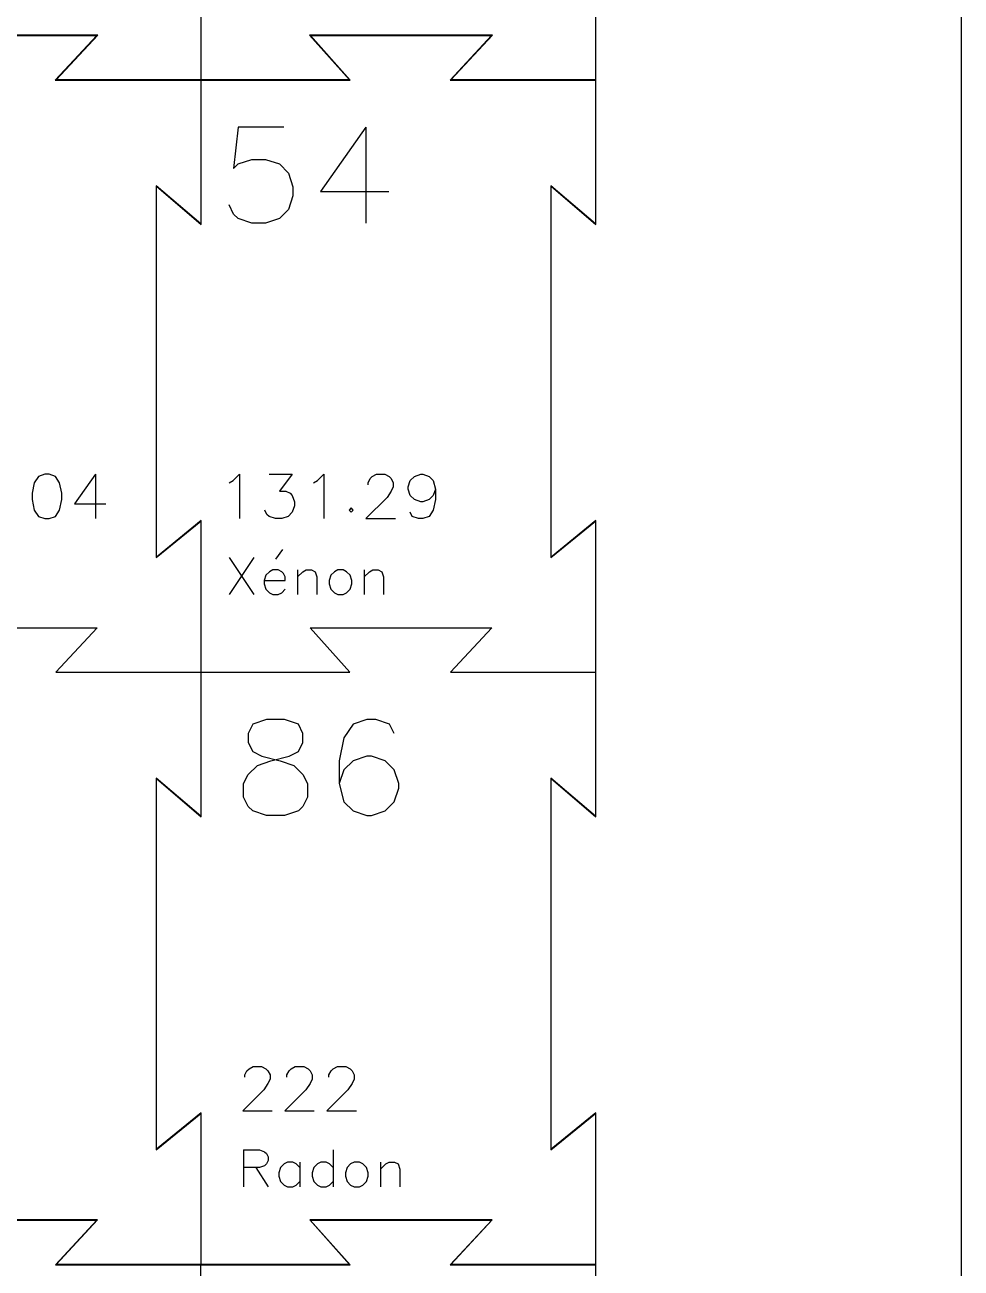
# Model space of a CAD drawing. Extents: x 0 to 297, y 0 to 210.
# Drawn here: x 261.68 to 296.95, y 72.65 to 119.47 of the extents above; entities that cross this region are included whole.
import ezdxf

# ---------------------------------------------------------------- set-up
doc = ezdxf.new("R2010")
doc.units = 0
doc.layers.get('0').update_dxf_attribs({"linetype": 'CONTINUOUS'})

msp = doc.modelspace()

# ---------------------------------------------------------------- linework, layer by layer
at = {"color": 1}
for p, q in [((296.950071, 198.838909), (296.950071, 11.161079)), ((268.302336, 120.252567), (268.302336, 117.394123)), ((268.317093, 117.394123), (268.317093, 120.252567)), ((283.173771, 120.252567), (283.173771, 117.394123)), ((283.188528, 117.394123), (283.188528, 120.252567)), ((264.420876, 119.080335), (257.533436, 119.080335)), ((257.566226, 119.065578), (264.386447, 119.065578)), ((264.386447, 119.065578), (262.824846, 117.386744)), ((262.859275, 117.401501), (264.420876, 119.080335)), ((272.404872, 119.080335), (273.903353, 117.401501)), ((279.292311, 119.080335), (272.404872, 119.080335)), ((273.936143, 117.386744), (272.437661, 119.065578)), ((272.437661, 119.065578), (279.257882, 119.065578)), ((279.257882, 119.065578), (277.696281, 117.386744)), ((277.73071, 117.401501), (279.292311, 119.080335)), ((262.824846, 117.386744), (264.637287, 117.386744)), ((264.637287, 117.401501), (262.859275, 117.401501)), ((266.453007, 117.401501), (264.637287, 117.401501)), ((264.637287, 117.386744), (266.453007, 117.386744)), ((268.309713, 117.401501), (266.453007, 117.401501)), ((266.453007, 117.386744), (268.309713, 117.386744)), ((268.302336, 117.394123), (268.317093, 117.394123)), ((268.304795, 117.39451), (268.304795, 114.693456)), ((268.31381, 117.39451), (268.304795, 117.39451)), ((270.316999, 117.401501), (268.30946, 117.401501)), ((268.30946, 117.401501), (268.30946, 117.386744)), ((268.30946, 117.386744), (270.316999, 117.386744)), ((268.309713, 117.386744), (268.309713, 117.401501)), ((268.31381, 114.693456), (268.31381, 117.39451)), ((273.903353, 117.401501), (270.316999, 117.401501)), ((270.316999, 117.386744), (273.936143, 117.386744)), ((277.696281, 117.386744), (279.508722, 117.386744)), ((279.508722, 117.401501), (277.73071, 117.401501)), ((281.324442, 117.401501), (279.508722, 117.401501)), ((279.508722, 117.386744), (281.324442, 117.386744)), ((283.181149, 117.401501), (281.324442, 117.401501)), ((281.324442, 117.386744), (283.181149, 117.386744)), ((283.173771, 117.394123), (283.188528, 117.394123)), ((283.17623, 117.39451), (283.17623, 114.693456)), ((283.185245, 117.39451), (283.17623, 117.39451)), ((283.181149, 117.386744), (283.181149, 117.401501)), ((283.185245, 114.693456), (283.185245, 117.39451)), ((268.304795, 114.693456), (268.304795, 111.972728)), ((268.31381, 111.952235), (268.31381, 114.693456)), ((283.17623, 114.693456), (283.17623, 111.972728)), ((283.185245, 111.952235), (283.185245, 114.693456)), ((268.304795, 111.972728), (266.625971, 113.411378)), ((266.625971, 113.411378), (266.625971, 99.407704)), ((266.634986, 99.427378), (266.634986, 113.390884)), ((266.634986, 113.390884), (268.31381, 111.952235)), ((283.17623, 111.972728), (281.497407, 113.411378)), ((281.497407, 113.411378), (281.497407, 99.407704)), ((281.506422, 99.427378), (281.506422, 113.390884)), ((281.506422, 113.390884), (283.185245, 111.952235)), ((266.625971, 99.407704), (268.304795, 100.779134)), ((268.31381, 100.798808), (266.634986, 99.427378)), ((268.304795, 100.779134), (268.304795, 97.945282)), ((268.31381, 97.945282), (268.31381, 100.798808)), ((281.497407, 99.407704), (283.17623, 100.779134)), ((283.185245, 100.798808), (281.506422, 99.427378)), ((283.17623, 100.779134), (283.17623, 97.945282)), ((283.185245, 97.945282), (283.185245, 100.798808)), ((268.304795, 97.945282), (268.304795, 95.086837)), ((268.31381, 95.086837), (268.31381, 97.945282)), ((283.17623, 97.945282), (283.17623, 95.086837)), ((283.185245, 95.086837), (283.185245, 97.945282)), ((257.550291, 96.766085), (264.404093, 96.766085)), ((264.404093, 96.766085), (262.84219, 95.087251)), ((273.919499, 95.087251), (272.421727, 96.766085)), ((272.421727, 96.766085), (279.275528, 96.766085)), ((279.275528, 96.766085), (277.713626, 95.087251)), ((262.84219, 95.087251), (264.637308, 95.087251)), ((268.304795, 95.087251), (268.304795, 92.386197)), ((268.31381, 95.087251), (268.304795, 95.087251)), ((268.304795, 95.086837), (268.31381, 95.086837)), ((268.31381, 92.386197), (268.31381, 95.087251)), ((270.317299, 95.087251), (273.919499, 95.087251)), ((277.713626, 95.087251), (279.508743, 95.087251)), ((283.17623, 95.087251), (283.17623, 92.386197)), ((283.185245, 95.087251), (283.17623, 95.087251)), ((283.17623, 95.086837), (283.185245, 95.086837)), ((283.185245, 92.386197), (283.185245, 95.087251)), ((268.304795, 92.386197), (268.304795, 89.66547)), ((268.31381, 89.644976), (268.31381, 92.386197)), ((283.17623, 92.386197), (283.17623, 89.66547)), ((283.185245, 89.644976), (283.185245, 92.386197)), ((268.304795, 89.66547), (266.625971, 91.104119)), ((266.625971, 91.104119), (266.625971, 77.100445)), ((266.634986, 77.120119), (266.634986, 91.083625)), ((266.634986, 91.083625), (268.31381, 89.644976)), ((283.17623, 89.66547), (281.497407, 91.104119)), ((281.497407, 91.104119), (281.497407, 77.100445)), ((281.506422, 77.120119), (281.506422, 91.083625)), ((281.506422, 91.083625), (283.185245, 89.644976)), ((266.625971, 77.100445), (268.304795, 78.471875)), ((268.31381, 78.491549), (266.634986, 77.120119)), ((268.304795, 78.471875), (268.304795, 75.638023)), ((268.31381, 75.638023), (268.31381, 78.491549)), ((281.497407, 77.100445), (283.17623, 78.471875)), ((283.185245, 78.491549), (281.506422, 77.120119)), ((283.17623, 78.471875), (283.17623, 75.638023)), ((283.185245, 75.638023), (283.185245, 78.491549)), ((268.304795, 75.638023), (268.304795, 72.779578)), ((268.31381, 72.779578), (268.31381, 75.638023)), ((283.17623, 75.638023), (283.17623, 72.779578)), ((283.185245, 72.779578), (283.185245, 75.638023)), ((264.415138, 74.463331), (257.539994, 74.463331)), ((257.560488, 74.454316), (264.393825, 74.454316)), ((264.393825, 74.454316), (262.831403, 72.775482)), ((262.851897, 72.784497), (264.415138, 74.463331)), ((272.41143, 74.463331), (273.909091, 72.784497)), ((279.286573, 74.463331), (272.41143, 74.463331)), ((273.929585, 72.775482), (272.431923, 74.454316)), ((272.431923, 74.454316), (279.26526, 74.454316)), ((279.26526, 74.454316), (277.702839, 72.775482)), ((277.723332, 72.784497), (279.286573, 74.463331)), ((262.831403, 72.775482), (264.637287, 72.775482)), ((264.637287, 72.784497), (262.851897, 72.784497)), ((266.453007, 72.784497), (264.637287, 72.784497)), ((264.637287, 72.775482), (266.453007, 72.775482)), ((268.309713, 72.784497), (266.453007, 72.784497)), ((266.453007, 72.775482), (268.309713, 72.775482)), ((268.304795, 72.779578), (268.31381, 72.779578)), ((270.316999, 72.784497), (268.30946, 72.784497)), ((268.30946, 72.784497), (268.30946, 72.775482)), ((268.30946, 72.775482), (270.316999, 72.775482)), ((268.309713, 72.775482), (268.309713, 72.784497)), ((273.909091, 72.784497), (270.316999, 72.784497)), ((270.316999, 72.775482), (273.929585, 72.775482)), ((277.702839, 72.775482), (279.508722, 72.775482)), ((279.508722, 72.784497), (277.723332, 72.784497)), ((281.324442, 72.784497), (279.508722, 72.784497)), ((279.508722, 72.775482), (281.324442, 72.775482)), ((283.181149, 72.784497), (281.324442, 72.784497)), ((281.324442, 72.775482), (283.181149, 72.775482)), ((283.17605, 72.779311), (283.17605, 70.078255)), ((283.185888, 72.779311), (283.17605, 72.779311)), ((283.17623, 72.779578), (283.185245, 72.779578)), ((283.181149, 72.775482), (283.181149, 72.784497)), ((283.185888, 70.078255), (283.185888, 72.779311))]:
    msp.add_line(p, q, dxfattribs=at)
at = {"color": 5}
for p, q in [((269.716457, 115.612008), (269.54186, 114.062444)), ((271.435153, 115.612008), (269.716457, 115.612008)), ((274.528805, 115.612008), (272.810109, 113.200363)), ((274.528805, 115.612008), (274.528805, 111.999997)), ((269.716457, 114.237043), (270.229338, 114.406186)), ((270.229338, 114.406186), (270.747675, 114.406186)), ((270.747675, 114.406186), (271.266011, 114.237043)), ((269.54186, 114.062444), (269.716457, 114.237043)), ((271.266011, 114.237043), (271.604294, 113.887846)), ((271.604294, 113.887846), (271.778892, 113.374962)), ((271.778892, 113.374962), (271.778892, 113.03122)), ((271.778892, 113.03122), (271.604294, 112.515608)), ((272.810109, 113.200363), (275.390881, 113.200363)), ((269.54186, 112.343738), (269.372718, 112.687479)), ((271.604294, 112.515608), (271.266011, 112.171867)), ((269.716457, 112.171867), (269.54186, 112.343738)), ((270.229338, 111.999997), (269.716457, 112.171867)), ((270.747675, 111.999997), (270.229338, 111.999997)), ((271.266011, 112.171867), (270.747675, 111.999997)), ((262.034173, 102.226915), (261.956108, 101.829032)), ((262.19534, 102.463631), (262.034173, 102.226915)), ((262.432055, 102.544215), (262.19534, 102.463631)), ((262.590703, 102.544215), (262.432055, 102.544215)), ((262.829936, 102.463631), (262.590703, 102.544215)), ((262.986066, 102.226915), (262.829936, 102.463631)), ((263.06665, 101.829032), (262.986066, 102.226915)), ((264.335841, 102.544215), (263.542596, 101.431148)), ((264.335841, 102.544215), (264.335841, 100.877133)), ((269.372727, 102.226915), (269.528857, 102.304981)), ((269.528857, 102.304981), (269.768089, 102.544215)), ((269.768089, 102.544215), (269.768089, 100.877133)), ((270.878631, 102.544215), (271.749941, 102.544215)), ((271.749941, 102.544215), (271.276512, 101.909616)), ((272.545703, 102.226915), (272.701834, 102.304981)), ((272.701834, 102.304981), (272.941066, 102.544215)), ((272.941066, 102.544215), (272.941066, 100.877133)), ((274.60562, 102.226915), (274.686203, 102.383047)), ((274.60562, 102.146331), (274.60562, 102.226915)), ((274.686203, 102.383047), (274.766787, 102.463631)), ((274.766787, 102.463631), (274.922917, 102.544215)), ((274.922917, 102.544215), (275.240215, 102.544215)), ((275.240215, 102.544215), (275.401382, 102.463631)), ((275.401382, 102.463631), (275.479447, 102.383047)), ((275.479447, 102.383047), (275.557513, 102.226915)), ((275.557513, 102.226915), (275.557513, 102.065747)), ((276.114043, 102.065747), (276.192108, 102.304981)), ((276.192108, 102.304981), (276.353275, 102.463631)), ((276.353275, 102.463631), (276.589989, 102.544215)), ((276.589989, 102.544215), (276.670573, 102.544215)), ((276.670573, 102.544215), (276.907287, 102.463631)), ((276.907287, 102.463631), (277.065936, 102.304981)), ((277.065936, 102.304981), (277.144001, 101.987681)), ((261.956108, 101.829032), (261.956108, 101.592316)), ((263.06665, 101.592316), (263.06665, 101.829032)), ((271.276512, 101.909616), (271.513227, 101.909616)), ((271.513227, 101.909616), (271.671875, 101.829032)), ((271.671875, 101.829032), (271.749941, 101.748448)), ((271.749941, 101.748448), (271.830524, 101.511732)), ((275.320799, 101.670382), (274.527554, 100.877133)), ((275.479447, 101.909616), (275.320799, 101.670382)), ((275.557513, 102.065747), (275.479447, 101.909616)), ((276.114043, 101.987681), (276.114043, 102.065747)), ((276.192108, 101.748448), (276.114043, 101.987681)), ((276.353275, 101.592316), (276.192108, 101.748448)), ((277.065936, 101.748448), (276.907287, 101.592316)), ((277.144001, 101.987681), (277.065936, 101.748448)), ((277.144001, 101.987681), (277.144001, 101.592316)), ((261.956108, 101.592316), (262.034173, 101.194432)), ((262.034173, 101.194432), (262.19534, 100.956457)), ((262.829936, 100.956457), (262.986066, 101.194432)), ((262.986066, 101.194432), (263.06665, 101.592316)), ((263.542596, 101.431148), (264.733722, 101.431148)), ((270.798048, 101.035782), (270.719982, 101.194432)), ((271.830524, 101.353082), (271.749941, 101.115107)), ((271.830524, 101.511732), (271.830524, 101.353082)), ((273.971024, 101.275016), (273.892959, 101.194432)), ((273.892959, 101.194432), (273.971024, 101.115107)), ((274.051608, 101.194432), (273.971024, 101.275016)), ((273.971024, 101.115107), (274.051608, 101.194432)), ((276.589989, 101.511732), (276.353275, 101.592316)), ((276.670573, 101.511732), (276.589989, 101.511732)), ((276.907287, 101.592316), (276.670573, 101.511732)), ((277.065936, 101.194432), (276.907287, 100.956457)), ((277.144001, 101.592316), (277.065936, 101.194432)), ((262.19534, 100.956457), (262.432055, 100.877133)), ((262.432055, 100.877133), (262.590703, 100.877133)), ((262.590703, 100.877133), (262.829936, 100.956457)), ((270.878631, 100.956457), (270.798048, 101.035782)), ((271.115345, 100.877133), (270.878631, 100.956457)), ((271.354578, 100.877133), (271.115345, 100.877133)), ((271.59381, 100.956457), (271.354578, 100.877133)), ((271.749941, 101.115107), (271.59381, 100.956457)), ((274.527554, 100.877133), (275.638096, 100.877133)), ((276.272691, 100.956457), (276.192108, 101.115107)), ((276.509406, 100.877133), (276.272691, 100.956457)), ((276.670573, 100.877133), (276.509406, 100.877133)), ((276.907287, 100.956457), (276.670573, 100.877133)), ((269.372683, 99.405257), (270.298134, 98.016021)), ((270.298134, 99.405257), (269.372683, 98.016021)), ((271.383074, 99.707447), (271.118659, 99.350695)), ((270.894117, 98.876424), (270.759811, 98.742117)), ((271.024226, 98.941479), (270.894117, 98.876424)), ((271.223586, 98.941479), (271.024226, 98.941479)), ((271.355793, 98.876424), (271.223586, 98.941479)), ((271.422946, 98.809271), (271.355793, 98.876424)), ((271.488001, 98.677062), (271.422946, 98.809271)), ((271.949677, 98.941479), (271.949677, 98.016021)), ((271.949677, 98.677062), (272.149037, 98.876424)), ((272.149037, 98.876424), (272.281245, 98.941479)), ((272.281245, 98.941479), (272.478507, 98.941479)), ((272.478507, 98.941479), (272.612812, 98.876424)), ((272.612812, 98.876424), (272.677867, 98.677062)), ((273.338904, 98.876424), (273.204598, 98.742117)), ((273.469012, 98.941479), (273.338904, 98.876424)), ((273.668373, 98.941479), (273.469012, 98.941479)), ((273.80058, 98.876424), (273.668373, 98.941479)), ((273.932787, 98.742117), (273.80058, 98.876424)), ((274.459518, 98.941479), (274.459518, 98.016021)), ((274.459518, 98.677062), (274.658879, 98.876424)), ((274.658879, 98.876424), (274.791086, 98.941479)), ((274.791086, 98.941479), (274.988348, 98.941479)), ((274.988348, 98.941479), (275.122654, 98.876424)), ((275.122654, 98.876424), (275.187708, 98.677062)), ((270.759811, 98.742117), (270.694756, 98.544854)), ((270.694756, 98.544854), (271.488001, 98.544854)), ((270.694756, 98.544854), (270.694756, 98.412646)), ((270.694756, 98.412646), (270.759811, 98.214334)), ((271.488001, 98.544854), (271.488001, 98.677062)), ((272.677867, 98.677062), (272.677867, 98.016021)), ((273.204598, 98.742117), (273.139543, 98.544854)), ((273.139543, 98.544854), (273.139543, 98.412646)), ((273.139543, 98.412646), (273.204598, 98.214334)), ((273.997842, 98.544854), (273.932787, 98.742117)), ((273.932787, 98.214334), (273.997842, 98.412646)), ((273.997842, 98.412646), (273.997842, 98.544854)), ((275.187708, 98.677062), (275.187708, 98.016021)), ((270.759811, 98.214334), (270.894117, 98.082126)), ((270.894117, 98.082126), (271.024226, 98.016021)), ((271.024226, 98.016021), (271.223586, 98.016021)), ((271.223586, 98.016021), (271.355793, 98.082126)), ((271.355793, 98.082126), (271.488001, 98.214334)), ((273.204598, 98.214334), (273.338904, 98.082126)), ((273.338904, 98.082126), (273.469012, 98.016021)), ((273.469012, 98.016021), (273.668373, 98.016021)), ((273.668373, 98.016021), (273.80058, 98.082126)), ((273.80058, 98.082126), (273.932787, 98.214334)), ((270.774956, 93.304749), (270.262076, 93.130151)), ((271.462435, 93.304749), (270.774956, 93.304749)), ((271.980771, 93.130151), (271.462435, 93.304749)), ((274.561543, 93.304749), (274.043206, 93.130151)), ((274.899826, 93.304749), (274.561543, 93.304749)), ((275.418163, 93.130151), (274.899826, 93.304749)), ((270.262076, 93.130151), (270.087478, 92.786409)), ((270.087478, 92.786409), (270.087478, 92.442668)), ((272.149913, 92.786409), (271.980771, 93.130151)), ((272.149913, 92.442668), (272.149913, 92.786409)), ((274.043206, 93.130151), (273.699467, 92.617267)), ((275.587304, 92.786409), (275.418163, 93.130151)), ((270.087478, 92.442668), (270.262076, 92.098927)), ((271.980771, 92.098927), (272.149913, 92.442668)), ((273.699467, 92.617267), (273.524869, 91.755185)), ((270.262076, 92.098927), (270.605815, 91.929784)), ((270.605815, 91.929784), (271.293293, 91.755185)), ((270.949554, 91.755185), (271.637032, 91.929784)), ((271.637032, 91.929784), (271.980771, 92.098927)), ((274.561543, 91.929784), (274.043206, 91.755185)), ((274.730684, 91.929784), (274.561543, 91.929784)), ((275.249021, 91.755185), (274.730684, 91.929784)), ((270.087478, 91.242302), (270.436673, 91.580587)), ((270.436673, 91.580587), (270.949554, 91.755185)), ((271.293293, 91.755185), (271.81163, 91.580587)), ((271.81163, 91.580587), (272.149913, 91.242302)), ((273.524869, 91.755185), (273.524869, 90.893104)), ((273.699467, 91.411444), (273.524869, 90.893104)), ((274.043206, 91.755185), (273.699467, 91.411444)), ((275.587304, 91.411444), (275.249021, 91.755185)), ((275.761902, 90.893104), (275.587304, 91.411444)), ((269.918337, 90.893104), (270.087478, 91.242302)), ((269.918337, 90.38022), (269.918337, 90.893104)), ((272.149913, 91.242302), (272.324511, 90.893104)), ((272.324511, 90.893104), (272.324511, 90.38022)), ((273.524869, 90.893104), (273.699467, 90.20835)), ((275.761902, 90.723961), (275.761902, 90.893104)), ((270.087478, 90.036479), (269.918337, 90.38022)), ((272.324511, 90.38022), (272.149913, 90.036479)), ((275.587304, 90.20835), (275.761902, 90.723961)), ((270.262076, 89.864608), (270.087478, 90.036479)), ((272.149913, 90.036479), (271.980771, 89.864608)), ((273.699467, 90.20835), (274.043206, 89.864608)), ((275.249021, 89.864608), (275.587304, 90.20835)), ((270.774956, 89.692738), (270.262076, 89.864608)), ((271.462435, 89.692738), (270.774956, 89.692738)), ((271.980771, 89.864608), (271.462435, 89.692738)), ((274.043206, 89.864608), (274.561543, 89.692738)), ((274.561543, 89.692738), (274.730684, 89.692738)), ((274.730684, 89.692738), (275.249021, 89.864608)), ((269.96238, 79.919656), (270.042964, 80.075788)), ((270.042964, 80.075788), (270.123547, 80.156372)), ((270.123547, 80.156372), (270.279678, 80.236956)), ((270.279678, 80.236956), (270.596975, 80.236956)), ((270.596975, 80.236956), (270.758143, 80.156372)), ((270.758143, 80.156372), (270.836208, 80.075788)), ((270.836208, 80.075788), (270.914273, 79.919656)), ((271.548868, 79.919656), (271.629452, 80.075788)), ((271.629452, 80.075788), (271.710036, 80.156372)), ((271.710036, 80.156372), (271.866166, 80.236956)), ((271.866166, 80.236956), (272.183464, 80.236956)), ((272.183464, 80.236956), (272.344631, 80.156372)), ((272.344631, 80.156372), (272.422696, 80.075788)), ((272.422696, 80.075788), (272.500761, 79.919656)), ((273.135357, 79.919656), (273.21594, 80.075788)), ((273.21594, 80.075788), (273.296524, 80.156372)), ((273.296524, 80.156372), (273.452654, 80.236956)), ((273.452654, 80.236956), (273.769952, 80.236956)), ((273.769952, 80.236956), (273.931119, 80.156372)), ((273.931119, 80.156372), (274.009184, 80.075788)), ((274.009184, 80.075788), (274.08725, 79.919656)), ((269.96238, 79.839072), (269.96238, 79.919656)), ((270.914273, 79.758488), (270.836208, 79.602357)), ((270.914273, 79.919656), (270.914273, 79.758488)), ((271.548868, 79.839072), (271.548868, 79.919656)), ((272.500761, 79.758488), (272.422696, 79.602357)), ((272.500761, 79.919656), (272.500761, 79.758488)), ((273.135357, 79.839072), (273.135357, 79.919656)), ((274.08725, 79.758488), (274.009184, 79.602357)), ((274.08725, 79.919656), (274.08725, 79.758488)), ((270.677559, 79.363123), (269.884315, 78.569874)), ((270.836208, 79.602357), (270.677559, 79.363123)), ((272.264047, 79.363123), (271.470803, 78.569874)), ((272.422696, 79.602357), (272.264047, 79.363123)), ((273.850536, 79.363123), (273.057291, 78.569874)), ((274.009184, 79.602357), (273.850536, 79.363123)), ((269.884315, 78.569874), (270.994857, 78.569874)), ((271.470803, 78.569874), (272.581345, 78.569874)), ((273.057291, 78.569874), (274.167833, 78.569874)), ((269.918301, 77.097998), (269.918301, 75.708762)), ((269.918301, 77.097998), (270.514283, 77.097998)), ((270.514283, 77.097998), (270.711545, 77.030844)), ((270.711545, 77.030844), (270.778698, 76.963691)), ((270.778698, 76.963691), (270.845851, 76.833581)), ((270.845851, 76.833581), (270.845851, 76.699275)), ((273.290637, 77.097998), (273.290637, 75.708762)), ((270.514283, 76.434858), (269.918301, 76.434858)), ((270.382076, 76.434858), (270.845851, 75.708762)), ((270.711545, 76.502012), (270.514283, 76.434858)), ((270.778698, 76.569165), (270.711545, 76.502012)), ((270.845851, 76.699275), (270.778698, 76.569165)), ((271.307527, 76.434858), (271.242473, 76.237595)), ((271.441833, 76.569165), (271.307527, 76.434858)), ((271.571942, 76.63422), (271.441833, 76.569165)), ((271.771302, 76.63422), (271.571942, 76.63422)), ((271.903509, 76.569165), (271.771302, 76.63422)), ((272.035717, 76.434858), (271.903509, 76.569165)), ((272.035717, 76.63422), (272.035717, 75.708762)), ((272.562448, 76.434858), (272.497393, 76.237595)), ((272.696754, 76.569165), (272.562448, 76.434858)), ((272.826862, 76.63422), (272.696754, 76.569165)), ((273.026223, 76.63422), (272.826862, 76.63422)), ((273.15843, 76.569165), (273.026223, 76.63422)), ((273.290637, 76.434858), (273.15843, 76.569165)), ((273.817368, 76.434858), (273.752314, 76.237595)), ((273.951674, 76.569165), (273.817368, 76.434858)), ((274.081783, 76.63422), (273.951674, 76.569165)), ((274.281143, 76.63422), (274.081783, 76.63422)), ((274.413351, 76.569165), (274.281143, 76.63422)), ((274.545558, 76.434858), (274.413351, 76.569165)), ((274.610612, 76.237595), (274.545558, 76.434858)), ((275.072289, 76.63422), (275.072289, 75.708762)), ((275.072289, 76.369803), (275.271649, 76.569165)), ((275.271649, 76.569165), (275.403857, 76.63422)), ((275.403857, 76.63422), (275.601118, 76.63422)), ((275.601118, 76.63422), (275.735424, 76.569165)), ((275.735424, 76.569165), (275.800479, 76.369803)), ((275.800479, 76.369803), (275.800479, 75.708762)), ((271.242473, 76.237595), (271.242473, 76.105387)), ((271.242473, 76.105387), (271.307527, 75.907075)), ((271.307527, 75.907075), (271.441833, 75.774867)), ((271.903509, 75.774867), (272.035717, 75.907075)), ((272.497393, 76.237595), (272.497393, 76.105387)), ((272.497393, 76.105387), (272.562448, 75.907075)), ((272.562448, 75.907075), (272.696754, 75.774867)), ((273.15843, 75.774867), (273.290637, 75.907075)), ((273.752314, 76.237595), (273.752314, 76.105387)), ((273.752314, 76.105387), (273.817368, 75.907075)), ((273.817368, 75.907075), (273.951674, 75.774867)), ((274.413351, 75.774867), (274.545558, 75.907075)), ((274.545558, 75.907075), (274.610612, 76.105387)), ((274.610612, 76.105387), (274.610612, 76.237595)), ((271.441833, 75.774867), (271.571942, 75.708762)), ((271.571942, 75.708762), (271.771302, 75.708762)), ((271.771302, 75.708762), (271.903509, 75.774867)), ((272.696754, 75.774867), (272.826862, 75.708762)), ((272.826862, 75.708762), (273.026223, 75.708762)), ((273.026223, 75.708762), (273.15843, 75.774867)), ((273.951674, 75.774867), (274.081783, 75.708762)), ((274.081783, 75.708762), (274.281143, 75.708762)), ((274.281143, 75.708762), (274.413351, 75.774867))]:
    msp.add_line(p, q, dxfattribs=at)
at = {"color": 1}
for points in [[(264.637308, 95.087251), (265.237904, 95.087251), (265.84189, 95.087251), (266.452756, 95.087251)], [(266.452756, 95.087251), (267.063623, 95.087251), (267.681371, 95.087251), (268.309494, 95.087251)], [(268.30946, 95.087251), (268.995145, 95.087251), (269.66326, 95.087251), (270.317299, 95.087251)], [(279.508743, 95.087251), (280.10934, 95.087251), (280.713325, 95.087251), (281.324191, 95.087251)], [(281.324191, 95.087251), (281.935058, 95.087251), (282.552807, 95.087251), (283.180929, 95.087251)], [(268.30946, 70.078528), (268.30946, 70.984003), (268.30946, 71.884484), (268.30946, 72.779558)]]:
    msp.add_open_spline(points, degree=3, dxfattribs=at)

doc.saveas('drawing.dxf')
